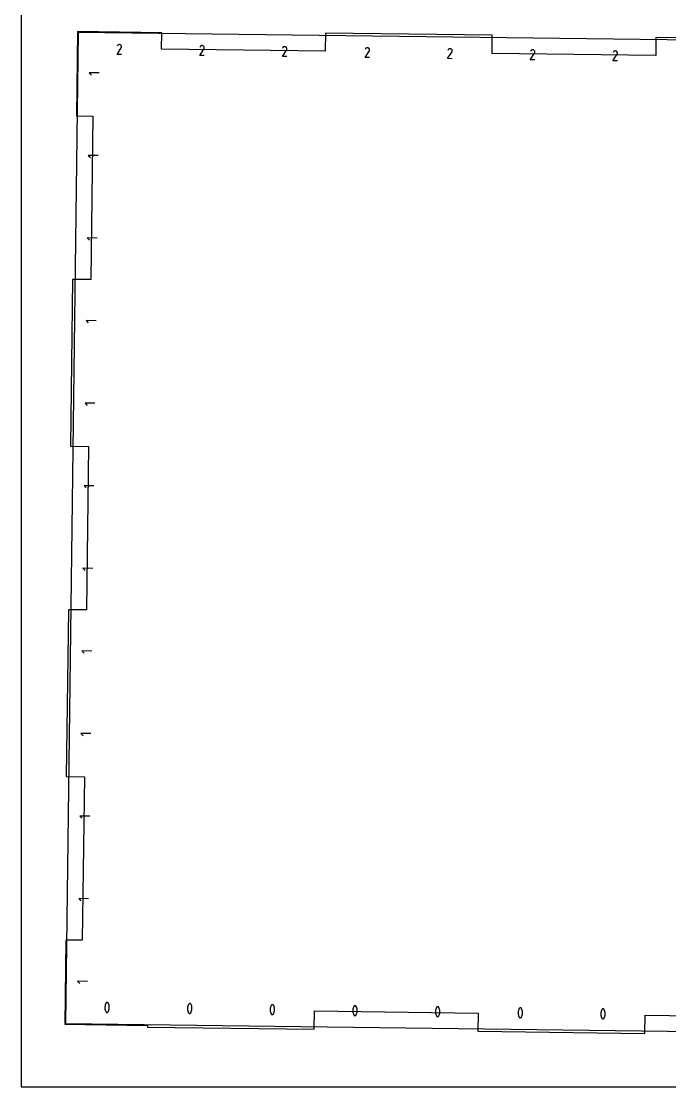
# Model space of a CAD drawing. Extents: x 0 to 24, y 0 to 16.
# Drawn here: x 0 to 3.92, y 0 to 6.45 of the extents above; entities that cross this region are included whole.
import ezdxf

# ---------------------------------------------------------------- set-up
doc = ezdxf.new("R2010")
doc.units = 0

msp = doc.modelspace()

# ---------------------------------------------------------------- linework, layer by layer
at = {"layer": 'annotation', "color": 1}
for p, q in [((0.579233, 6.24908), (0.60436, 6.288402)), ((0.581701, 6.302382), (0.579909, 6.299048)), ((0.583115, 6.304333), (0.581701, 6.302382)), ((0.584802, 6.305955), (0.583115, 6.304333)), ((0.586711, 6.307236), (0.584802, 6.305955)), ((0.588792, 6.308163), (0.586711, 6.307236)), ((0.590993, 6.308723), (0.588792, 6.308163)), ((0.593264, 6.308905), (0.590993, 6.308723)), ((0.595555, 6.308695), (0.593264, 6.308905)), ((0.597813, 6.308081), (0.595555, 6.308695)), ((0.599989, 6.307051), (0.597813, 6.308081)), ((0.601929, 6.305636), (0.599989, 6.307051)), ((0.599989, 6.307051), (0.599989, 6.307051)), ((0.603544, 6.303947), (0.601929, 6.305636)), ((0.604822, 6.302035), (0.603544, 6.303947)), ((0.60436, 6.288402), (0.60439, 6.288438)), ((0.60436, 6.288402), (0.60436, 6.288402)), ((0.60439, 6.288438), (0.604419, 6.288475)), ((0.604419, 6.288475), (0.604447, 6.288512)), ((0.604447, 6.288512), (0.604474, 6.28855)), ((0.604474, 6.28855), (0.6045, 6.288589)), ((0.6045, 6.288589), (0.604526, 6.28863)), ((0.604526, 6.28863), (0.604551, 6.288672)), ((0.604551, 6.288672), (0.604577, 6.288717)), ((0.604577, 6.288717), (0.604602, 6.288764)), ((0.604602, 6.288764), (0.605647, 6.290934)), ((0.604602, 6.288764), (0.604602, 6.288764)), ((0.605747, 6.299952), (0.604822, 6.302035)), ((0.605647, 6.290934), (0.606269, 6.293189)), ((0.606306, 6.29775), (0.605747, 6.299952)), ((0.606269, 6.293189), (0.606484, 6.295478)), ((0.606484, 6.295478), (0.606306, 6.29775)), ((1.079192, 6.24269), (1.10432, 6.282012)), ((1.081661, 6.295992), (1.079868, 6.292658)), ((1.083074, 6.297943), (1.081661, 6.295992)), ((1.084761, 6.299565), (1.083074, 6.297943)), ((1.08667, 6.300846), (1.084761, 6.299565)), ((1.088751, 6.301773), (1.08667, 6.300846)), ((1.090952, 6.302333), (1.088751, 6.301773)), ((1.093223, 6.302515), (1.090952, 6.302333)), ((1.095514, 6.302305), (1.093223, 6.302515)), ((1.097772, 6.301691), (1.095514, 6.302305)), ((1.099948, 6.300661), (1.097772, 6.301691)), ((1.101888, 6.299246), (1.099948, 6.300661)), ((1.099948, 6.300661), (1.099948, 6.300661)), ((1.103504, 6.297557), (1.101888, 6.299246)), ((1.104781, 6.295645), (1.103504, 6.297557)), ((1.10432, 6.282012), (1.10435, 6.282048)), ((1.10432, 6.282012), (1.10432, 6.282012)), ((1.10435, 6.282048), (1.104378, 6.282085)), ((1.104378, 6.282085), (1.104406, 6.282122)), ((1.104406, 6.282122), (1.104433, 6.28216)), ((1.104433, 6.28216), (1.104459, 6.282199)), ((1.104459, 6.282199), (1.104485, 6.28224)), ((1.104485, 6.28224), (1.10451, 6.282282)), ((1.10451, 6.282282), (1.104536, 6.282327)), ((1.104536, 6.282327), (1.104561, 6.282374)), ((1.104561, 6.282374), (1.105606, 6.284544)), ((1.104561, 6.282374), (1.104561, 6.282374)), ((1.105706, 6.293562), (1.104781, 6.295645)), ((1.105606, 6.284544), (1.106229, 6.286799)), ((1.106265, 6.291359), (1.105706, 6.293562)), ((1.106229, 6.286799), (1.106444, 6.289088)), ((1.106444, 6.289088), (1.106265, 6.291359)), ((1.579151, 6.2363), (1.604279, 6.275622)), ((1.58162, 6.289602), (1.579827, 6.286268)), ((1.583033, 6.291553), (1.58162, 6.289602)), ((1.58472, 6.293175), (1.583033, 6.291553)), ((1.586629, 6.294456), (1.58472, 6.293175)), ((1.58871, 6.295382), (1.586629, 6.294456)), ((1.590911, 6.295943), (1.58871, 6.295382)), ((1.593183, 6.296125), (1.590911, 6.295943)), ((1.595473, 6.295915), (1.593183, 6.296125)), ((1.597731, 6.295301), (1.595473, 6.295915)), ((1.599907, 6.294271), (1.597731, 6.295301)), ((1.601847, 6.292856), (1.599907, 6.294271)), ((1.599907, 6.294271), (1.599907, 6.294271)), ((1.603463, 6.291167), (1.601847, 6.292856)), ((1.60474, 6.289255), (1.603463, 6.291167)), ((1.604279, 6.275622), (1.604309, 6.275658)), ((1.604279, 6.275622), (1.604279, 6.275622)), ((1.604309, 6.275658), (1.604337, 6.275695)), ((1.604337, 6.275695), (1.604365, 6.275732)), ((1.604365, 6.275732), (1.604392, 6.27577)), ((1.604392, 6.27577), (1.604418, 6.275809)), ((1.604418, 6.275809), (1.604444, 6.275849)), ((1.604444, 6.275849), (1.604469, 6.275892)), ((1.604469, 6.275892), (1.604495, 6.275937)), ((1.604495, 6.275937), (1.60452, 6.275984)), ((1.60452, 6.275984), (1.605565, 6.278154)), ((1.60452, 6.275984), (1.60452, 6.275984)), ((1.605665, 6.287172), (1.60474, 6.289255)), ((1.605565, 6.278154), (1.606188, 6.280409)), ((1.606224, 6.284969), (1.605665, 6.287172)), ((1.606188, 6.280409), (1.606403, 6.282698)), ((1.606403, 6.282698), (1.606224, 6.284969)), ((2.07911, 6.22991), (2.104238, 6.269232)), ((2.081579, 6.283212), (2.079787, 6.279878)), ((2.082992, 6.285163), (2.081579, 6.283212)), ((2.084679, 6.286785), (2.082992, 6.285163)), ((2.086588, 6.288065), (2.084679, 6.286785)), ((2.088669, 6.288992), (2.086588, 6.288065)), ((2.09087, 6.289553), (2.088669, 6.288992)), ((2.093142, 6.289735), (2.09087, 6.289553)), ((2.095432, 6.289525), (2.093142, 6.289735)), ((2.097691, 6.288911), (2.095432, 6.289525)), ((2.099867, 6.287881), (2.097691, 6.288911)), ((2.101807, 6.286466), (2.099867, 6.287881)), ((2.099867, 6.287881), (2.099867, 6.287881)), ((2.103422, 6.284777), (2.101807, 6.286466)), ((2.104699, 6.282865), (2.103422, 6.284777)), ((2.104238, 6.269232), (2.104268, 6.269268)), ((2.104238, 6.269232), (2.104238, 6.269232)), ((2.104268, 6.269268), (2.104297, 6.269305)), ((2.104297, 6.269305), (2.104324, 6.269342)), ((2.104324, 6.269342), (2.104351, 6.269379)), ((2.104351, 6.269379), (2.104377, 6.269419)), ((2.104377, 6.269419), (2.104403, 6.269459)), ((2.104403, 6.269459), (2.104429, 6.269502)), ((2.104429, 6.269502), (2.104454, 6.269547)), ((2.104454, 6.269547), (2.10448, 6.269594)), ((2.10448, 6.269594), (2.105524, 6.271764)), ((2.10448, 6.269594), (2.10448, 6.269594)), ((2.105624, 6.280782), (2.104699, 6.282865)), ((2.105524, 6.271764), (2.106147, 6.274019)), ((2.106183, 6.278579), (2.105624, 6.280782)), ((2.106147, 6.274019), (2.106362, 6.276308)), ((2.106362, 6.276308), (2.106183, 6.278579)), ((2.579069, 6.22352), (2.604197, 6.262842)), ((2.581538, 6.276821), (2.579746, 6.273488)), ((2.582952, 6.278772), (2.581538, 6.276821)), ((2.584638, 6.280395), (2.582952, 6.278772)), ((2.586548, 6.281675), (2.584638, 6.280395)), ((2.588628, 6.282602), (2.586548, 6.281675)), ((2.59083, 6.283163), (2.588628, 6.282602)), ((2.593101, 6.283345), (2.59083, 6.283163)), ((2.595391, 6.283135), (2.593101, 6.283345)), ((2.59765, 6.282521), (2.595391, 6.283135)), ((2.599826, 6.281491), (2.59765, 6.282521)), ((2.601766, 6.280076), (2.599826, 6.281491)), ((2.599826, 6.281491), (2.599826, 6.281491)), ((2.603381, 6.278387), (2.601766, 6.280076)), ((2.604658, 6.276475), (2.603381, 6.278387)), ((2.604197, 6.262842), (2.604227, 6.262878)), ((2.604197, 6.262842), (2.604197, 6.262842)), ((2.604227, 6.262878), (2.604256, 6.262914)), ((2.604256, 6.262914), (2.604283, 6.262951)), ((2.604283, 6.262951), (2.60431, 6.262989)), ((2.60431, 6.262989), (2.604336, 6.263029)), ((2.604336, 6.263029), (2.604362, 6.263069)), ((2.604362, 6.263069), (2.604388, 6.263112)), ((2.604388, 6.263112), (2.604413, 6.263157)), ((2.604413, 6.263157), (2.604439, 6.263204)), ((2.604439, 6.263204), (2.605483, 6.265374)), ((2.604439, 6.263204), (2.604439, 6.263204)), ((2.605583, 6.274392), (2.604658, 6.276475)), ((2.605483, 6.265374), (2.606106, 6.267629)), ((2.606142, 6.272189), (2.605583, 6.274392)), ((2.606106, 6.267629), (2.606321, 6.269918)), ((2.606321, 6.269918), (2.606142, 6.272189)), ((3.079029, 6.21713), (3.104156, 6.256452)), ((3.081497, 6.270431), (3.079705, 6.267098)), ((3.082911, 6.272382), (3.081497, 6.270431)), ((3.084598, 6.274005), (3.082911, 6.272382)), ((3.086507, 6.275285), (3.084598, 6.274005)), ((3.088587, 6.276212), (3.086507, 6.275285)), ((3.090789, 6.276773), (3.088587, 6.276212)), ((3.09306, 6.276954), (3.090789, 6.276773)), ((3.09535, 6.276745), (3.09306, 6.276954)), ((3.097609, 6.276131), (3.09535, 6.276745)), ((3.099785, 6.275101), (3.097609, 6.276131)), ((3.101725, 6.273686), (3.099785, 6.275101)), ((3.099785, 6.275101), (3.099785, 6.275101)), ((3.10334, 6.271997), (3.101725, 6.273686)), ((3.104618, 6.270085), (3.10334, 6.271997)), ((3.104156, 6.256452), (3.104186, 6.256488)), ((3.104156, 6.256452), (3.104156, 6.256452)), ((3.104186, 6.256488), (3.104215, 6.256524)), ((3.104215, 6.256524), (3.104243, 6.256561)), ((3.104243, 6.256561), (3.104269, 6.256599)), ((3.104269, 6.256599), (3.104296, 6.256638)), ((3.104296, 6.256638), (3.104321, 6.256679)), ((3.104321, 6.256679), (3.104347, 6.256722)), ((3.104347, 6.256722), (3.104372, 6.256767)), ((3.104372, 6.256767), (3.104398, 6.256814)), ((3.104398, 6.256814), (3.105442, 6.258984)), ((3.104398, 6.256814), (3.104398, 6.256814)), ((3.105542, 6.268002), (3.104618, 6.270085)), ((3.105442, 6.258984), (3.106065, 6.261239)), ((3.106101, 6.265799), (3.105542, 6.268002)), ((3.106065, 6.261239), (3.10628, 6.263528)), ((3.10628, 6.263528), (3.106101, 6.265799)), ((3.581456, 6.264041), (3.579664, 6.260708)), ((3.58287, 6.265992), (3.581456, 6.264041)), ((3.584557, 6.267614), (3.58287, 6.265992)), ((3.586466, 6.268895), (3.584557, 6.267614)), ((3.588547, 6.269822), (3.586466, 6.268895)), ((3.590748, 6.270383), (3.588547, 6.269822)), ((3.593019, 6.270564), (3.590748, 6.270383)), ((3.59531, 6.270355), (3.593019, 6.270564)), ((3.597568, 6.269741), (3.59531, 6.270355)), ((3.599744, 6.268711), (3.597568, 6.269741)), ((3.601684, 6.267296), (3.599744, 6.268711)), ((3.599744, 6.268711), (3.599744, 6.268711)), ((3.603299, 6.265607), (3.601684, 6.267296)), ((3.604577, 6.263695), (3.603299, 6.265607)), ((3.605502, 6.261612), (3.604577, 6.263695)), ((3.606061, 6.259409), (3.605502, 6.261612)), ((3.606024, 6.254849), (3.606239, 6.257137)), ((3.606239, 6.257137), (3.606061, 6.259409)), ((0.605878, 6.24874), (0.579233, 6.24908)), ((1.105837, 6.24235), (1.079192, 6.24269)), ((1.605796, 6.23596), (1.579151, 6.2363)), ((2.105756, 6.229569), (2.07911, 6.22991)), ((2.605715, 6.223179), (2.579069, 6.22352)), ((3.105674, 6.216789), (3.079029, 6.21713)), ((3.578988, 6.21074), (3.604115, 6.250062)), ((3.605633, 6.210399), (3.578988, 6.21074)), ((3.604115, 6.250062), (3.604145, 6.250098)), ((3.604115, 6.250062), (3.604115, 6.250062)), ((3.604145, 6.250098), (3.604174, 6.250134)), ((3.604174, 6.250134), (3.604202, 6.250171)), ((3.604202, 6.250171), (3.604229, 6.250209)), ((3.604229, 6.250209), (3.604255, 6.250248)), ((3.604255, 6.250248), (3.604281, 6.250289)), ((3.604281, 6.250289), (3.604306, 6.250332)), ((3.604306, 6.250332), (3.604332, 6.250377)), ((3.604332, 6.250377), (3.604357, 6.250424)), ((3.604357, 6.250424), (3.605402, 6.252594)), ((3.604357, 6.250424), (3.604357, 6.250424)), ((3.605402, 6.252594), (3.606024, 6.254849)), ((0.471124, 6.137117), (0.411129, 6.137884)), ((0.411129, 6.137884), (0.4243, 6.124376)), ((0.464734, 5.637158), (0.404739, 5.637925)), ((0.404739, 5.637925), (0.41791, 5.624417)), ((0.458344, 5.137199), (0.398349, 5.137966)), ((0.398349, 5.137966), (0.41152, 5.124457)), ((0.451954, 4.63724), (0.391959, 4.638006)), ((0.391959, 4.638006), (0.40513, 4.624498)), ((0.445564, 4.13728), (0.385569, 4.138047)), ((0.385569, 4.138047), (0.39874, 4.124539)), ((0.439174, 3.637321), (0.379179, 3.638088)), ((0.379179, 3.638088), (0.392349, 3.62458)), ((0.432784, 3.137362), (0.372788, 3.138129)), ((0.372788, 3.138129), (0.385959, 3.124621)), ((0.426393, 2.637403), (0.366398, 2.63817)), ((0.366398, 2.63817), (0.379569, 2.624662)), ((0.420003, 2.137444), (0.360008, 2.138211)), ((0.360008, 2.138211), (0.373179, 2.124702)), ((0.413613, 1.637485), (0.353618, 1.638251)), ((0.353618, 1.638251), (0.366789, 1.624743)), ((0.407223, 1.137525), (0.347228, 1.138292)), ((0.347228, 1.138292), (0.360399, 1.124784)), ((0.400833, 0.637566), (0.340838, 0.638333)), ((0.340838, 0.638333), (0.354009, 0.624825)), ((0.505598, 0.482494), (0.505524, 0.476725)), ((0.505524, 0.476725), (0.506029, 0.470969)), ((0.506249, 0.488233), (0.505598, 0.482494)), ((0.506029, 0.470969), (0.507112, 0.465271)), ((0.507477, 0.493896), (0.506249, 0.488233)), ((0.507112, 0.465271), (0.508774, 0.459676)), ((0.509282, 0.49944), (0.507477, 0.493896)), ((0.508774, 0.459676), (0.511015, 0.454227)), ((0.511662, 0.50482), (0.509282, 0.49944)), ((0.511015, 0.454227), (0.511015, 0.454227)), ((0.511015, 0.454227), (0.511302, 0.453676)), ((0.511302, 0.453676), (0.511629, 0.453149)), ((0.511629, 0.453149), (0.511992, 0.452648)), ((0.512453, 0.506091), (0.511662, 0.50482)), ((0.511662, 0.50482), (0.511662, 0.50482)), ((0.511992, 0.452648), (0.51239, 0.452176)), ((0.51239, 0.452176), (0.512821, 0.451735)), ((0.513432, 0.507172), (0.512453, 0.506091)), ((0.512821, 0.451735), (0.513281, 0.451328)), ((0.514567, 0.508052), (0.513432, 0.507172)), ((0.515825, 0.50872), (0.514567, 0.508052)), ((0.517174, 0.509167), (0.515825, 0.50872)), ((0.518581, 0.509383), (0.517174, 0.509167)), ((0.520015, 0.509358), (0.518581, 0.509383)), ((0.521441, 0.509081), (0.520015, 0.509358)), ((0.522829, 0.508542), (0.521441, 0.509081)), ((0.522829, 0.508542), (0.522829, 0.508542)), ((0.523382, 0.508237), (0.522829, 0.508542)), ((0.52311, 0.450794), (0.524246, 0.451676)), ((0.523907, 0.507897), (0.523382, 0.508237)), ((0.524402, 0.507521), (0.523907, 0.507897)), ((0.524246, 0.451676), (0.525225, 0.452761)), ((0.524865, 0.507113), (0.524402, 0.507521)), ((0.525295, 0.506673), (0.524865, 0.507113)), ((0.525225, 0.452761), (0.526016, 0.454039)), ((0.525692, 0.506204), (0.525295, 0.506673)), ((0.526053, 0.505706), (0.525692, 0.506204)), ((0.526016, 0.454039), (0.528385, 0.459418)), ((0.526016, 0.454039), (0.526016, 0.454039)), ((0.526377, 0.505181), (0.526053, 0.505706)), ((0.526663, 0.504632), (0.526377, 0.505181)), ((0.528893, 0.499182), (0.526663, 0.504632)), ((0.526663, 0.504632), (0.526663, 0.504632)), ((0.528385, 0.459418), (0.530181, 0.464961)), ((0.530547, 0.493586), (0.528893, 0.499182)), ((0.530181, 0.464961), (0.531403, 0.470624)), ((0.531624, 0.487887), (0.530547, 0.493586)), ((0.531403, 0.470624), (0.532052, 0.476362)), ((0.532125, 0.482131), (0.531624, 0.487887)), ((0.532052, 0.476362), (0.532125, 0.482131)), ((1.005557, 0.476104), (1.005484, 0.470335)), ((1.005484, 0.470335), (1.005988, 0.464579)), ((1.006209, 0.481843), (1.005557, 0.476104)), ((1.005988, 0.464579), (1.007071, 0.458881)), ((1.007437, 0.487506), (1.006209, 0.481843)), ((1.007071, 0.458881), (1.008733, 0.453286)), ((1.009241, 0.49305), (1.007437, 0.487506)), ((1.008733, 0.453286), (1.010974, 0.447837)), ((1.011621, 0.49843), (1.009241, 0.49305)), ((1.012412, 0.499701), (1.011621, 0.49843)), ((1.011621, 0.49843), (1.011621, 0.49843)), ((1.013391, 0.500782), (1.012412, 0.499701)), ((1.014526, 0.501661), (1.013391, 0.500782)), ((1.015784, 0.50233), (1.014526, 0.501661)), ((1.017133, 0.502777), (1.015784, 0.50233)), ((1.018541, 0.502993), (1.017133, 0.502777)), ((1.019974, 0.502968), (1.018541, 0.502993)), ((1.021401, 0.502691), (1.019974, 0.502968)), ((1.022788, 0.502152), (1.021401, 0.502691)), ((1.022788, 0.502152), (1.022788, 0.502152)), ((1.023341, 0.501847), (1.022788, 0.502152)), ((1.023866, 0.501507), (1.023341, 0.501847)), ((1.024361, 0.501131), (1.023866, 0.501507)), ((1.024824, 0.500723), (1.024361, 0.501131)), ((1.025254, 0.500283), (1.024824, 0.500723)), ((1.025651, 0.499814), (1.025254, 0.500283)), ((1.026012, 0.499316), (1.025651, 0.499814)), ((1.025975, 0.447649), (1.028344, 0.453028)), ((1.026336, 0.498791), (1.026012, 0.499316)), ((1.026622, 0.498242), (1.026336, 0.498791)), ((1.028852, 0.492792), (1.026622, 0.498242)), ((1.026622, 0.498242), (1.026622, 0.498242)), ((1.028344, 0.453028), (1.03014, 0.458571)), ((1.030506, 0.487195), (1.028852, 0.492792)), ((1.03014, 0.458571), (1.031362, 0.464233)), ((1.031583, 0.481497), (1.030506, 0.487195)), ((1.031362, 0.464233), (1.032011, 0.469972)), ((1.032085, 0.475741), (1.031583, 0.481497)), ((1.032011, 0.469972), (1.032085, 0.475741)), ((1.505517, 0.469714), (1.505443, 0.463945)), ((1.505443, 0.463945), (1.505947, 0.458189)), ((1.506168, 0.475453), (1.505517, 0.469714)), ((1.505947, 0.458189), (1.50703, 0.452491)), ((1.507396, 0.481116), (1.506168, 0.475453)), ((1.50703, 0.452491), (1.508692, 0.446896)), ((1.5092, 0.48666), (1.507396, 0.481116)), ((1.51158, 0.49204), (1.5092, 0.48666)), ((1.512371, 0.493311), (1.51158, 0.49204)), ((1.51158, 0.49204), (1.51158, 0.49204)), ((1.51335, 0.494392), (1.512371, 0.493311)), ((1.514485, 0.495271), (1.51335, 0.494392)), ((1.515743, 0.49594), (1.514485, 0.495271)), ((1.517092, 0.496387), (1.515743, 0.49594)), ((1.5185, 0.496603), (1.517092, 0.496387)), ((1.519933, 0.496578), (1.5185, 0.496603)), ((1.52136, 0.4963), (1.519933, 0.496578)), ((1.522747, 0.495761), (1.52136, 0.4963)), ((1.522747, 0.495761), (1.522747, 0.495761)), ((1.523301, 0.495457), (1.522747, 0.495761)), ((1.523825, 0.495116), (1.523301, 0.495457)), ((1.52432, 0.494741), (1.523825, 0.495116)), ((1.524783, 0.494333), (1.52432, 0.494741)), ((1.525214, 0.493893), (1.524783, 0.494333)), ((1.52561, 0.493424), (1.525214, 0.493893)), ((1.525971, 0.492926), (1.52561, 0.493424)), ((1.526295, 0.492401), (1.525971, 0.492926)), ((1.526581, 0.491852), (1.526295, 0.492401)), ((1.528811, 0.486402), (1.526581, 0.491852)), ((1.526581, 0.491852), (1.526581, 0.491852)), ((1.528303, 0.446638), (1.530099, 0.452181)), ((1.530465, 0.480805), (1.528811, 0.486402)), ((1.530099, 0.452181), (1.531322, 0.457843)), ((1.531542, 0.475107), (1.530465, 0.480805)), ((1.531322, 0.457843), (1.53197, 0.463582)), ((1.532044, 0.469351), (1.531542, 0.475107)), ((1.53197, 0.463582), (1.532044, 0.469351)), ((2.005476, 0.463324), (2.005402, 0.457555)), ((2.005402, 0.457555), (2.005906, 0.451799)), ((2.006127, 0.469063), (2.005476, 0.463324)), ((2.005906, 0.451799), (2.006989, 0.446101)), ((2.007355, 0.474726), (2.006127, 0.469063)), ((2.009159, 0.48027), (2.007355, 0.474726)), ((2.011539, 0.485649), (2.009159, 0.48027)), ((2.01233, 0.486921), (2.011539, 0.485649)), ((2.011539, 0.485649), (2.011539, 0.485649)), ((2.013309, 0.488002), (2.01233, 0.486921)), ((2.014444, 0.488881), (2.013309, 0.488002)), ((2.015702, 0.48955), (2.014444, 0.488881)), ((2.017051, 0.489997), (2.015702, 0.48955)), ((2.018459, 0.490213), (2.017051, 0.489997)), ((2.019892, 0.490188), (2.018459, 0.490213)), ((2.021319, 0.48991), (2.019892, 0.490188)), ((2.022707, 0.489371), (2.021319, 0.48991)), ((2.022707, 0.489371), (2.022707, 0.489371)), ((2.02326, 0.489067), (2.022707, 0.489371)), ((2.023784, 0.488726), (2.02326, 0.489067)), ((2.024279, 0.488351), (2.023784, 0.488726)), ((2.024742, 0.487943), (2.024279, 0.488351)), ((2.025173, 0.487503), (2.024742, 0.487943)), ((2.025569, 0.487033), (2.025173, 0.487503)), ((2.02593, 0.486536), (2.025569, 0.487033)), ((2.026254, 0.486011), (2.02593, 0.486536)), ((2.02654, 0.485461), (2.026254, 0.486011)), ((2.028771, 0.480012), (2.02654, 0.485461)), ((2.02654, 0.485461), (2.02654, 0.485461)), ((2.030424, 0.474415), (2.028771, 0.480012)), ((2.031501, 0.468717), (2.030424, 0.474415)), ((2.031281, 0.451453), (2.031929, 0.457192)), ((2.032003, 0.462961), (2.031501, 0.468717)), ((2.031929, 0.457192), (2.032003, 0.462961)), ((2.505435, 0.456934), (2.505361, 0.451165)), ((2.506086, 0.462673), (2.505435, 0.456934)), ((2.507314, 0.468336), (2.506086, 0.462673)), ((2.509118, 0.47388), (2.507314, 0.468336)), ((2.511498, 0.479259), (2.509118, 0.47388)), ((2.512289, 0.480531), (2.511498, 0.479259)), ((2.511498, 0.479259), (2.511498, 0.479259)), ((2.513269, 0.481611), (2.512289, 0.480531)), ((2.514403, 0.482491), (2.513269, 0.481611)), ((2.515662, 0.48316), (2.514403, 0.482491)), ((2.517011, 0.483607), (2.515662, 0.48316)), ((2.518418, 0.483823), (2.517011, 0.483607)), ((2.519851, 0.483798), (2.518418, 0.483823)), ((2.521278, 0.48352), (2.519851, 0.483798)), ((2.522666, 0.482981), (2.521278, 0.48352)), ((2.522666, 0.482981), (2.522666, 0.482981)), ((2.523219, 0.482677), (2.522666, 0.482981)), ((2.523744, 0.482336), (2.523219, 0.482677)), ((2.524238, 0.481961), (2.523744, 0.482336)), ((2.524701, 0.481553), (2.524238, 0.481961)), ((2.525132, 0.481113), (2.524701, 0.481553)), ((2.525528, 0.480643), (2.525132, 0.481113)), ((2.525889, 0.480146), (2.525528, 0.480643)), ((2.526213, 0.479621), (2.525889, 0.480146)), ((2.526499, 0.479071), (2.526213, 0.479621)), ((2.52873, 0.473622), (2.526499, 0.479071)), ((2.526499, 0.479071), (2.526499, 0.479071)), ((2.530383, 0.468025), (2.52873, 0.473622)), ((2.531461, 0.462327), (2.530383, 0.468025)), ((2.531962, 0.456571), (2.531461, 0.462327)), ((2.531888, 0.450801), (2.531962, 0.456571)), ((3.006045, 0.456282), (3.005394, 0.450544)), ((3.007273, 0.461946), (3.006045, 0.456282)), ((3.009078, 0.467489), (3.007273, 0.461946)), ((3.011458, 0.472869), (3.009078, 0.467489)), ((3.012249, 0.474141), (3.011458, 0.472869)), ((3.011458, 0.472869), (3.011458, 0.472869)), ((3.013228, 0.475221), (3.012249, 0.474141)), ((3.014363, 0.476101), (3.013228, 0.475221)), ((3.015621, 0.47677), (3.014363, 0.476101)), ((3.01697, 0.477217), (3.015621, 0.47677)), ((3.018377, 0.477433), (3.01697, 0.477217)), ((3.01981, 0.477407), (3.018377, 0.477433)), ((3.021237, 0.47713), (3.01981, 0.477407)), ((3.022625, 0.476591), (3.021237, 0.47713)), ((3.022625, 0.476591), (3.022625, 0.476591)), ((3.023178, 0.476287), (3.022625, 0.476591)), ((3.023703, 0.475946), (3.023178, 0.476287)), ((3.024197, 0.475571), (3.023703, 0.475946)), ((3.024661, 0.475163), (3.024197, 0.475571)), ((3.025091, 0.474723), (3.024661, 0.475163)), ((3.025488, 0.474253), (3.025091, 0.474723)), ((3.025848, 0.473755), (3.025488, 0.474253)), ((3.026173, 0.473231), (3.025848, 0.473755)), ((3.026458, 0.472681), (3.026173, 0.473231)), ((3.028689, 0.467231), (3.026458, 0.472681)), ((3.026458, 0.472681), (3.026458, 0.472681)), ((3.030342, 0.461635), (3.028689, 0.467231)), ((3.03142, 0.455937), (3.030342, 0.461635)), ((3.031921, 0.450181), (3.03142, 0.455937)), ((3.507232, 0.455556), (3.506004, 0.449892)), ((3.509037, 0.461099), (3.507232, 0.455556)), ((3.511417, 0.466479), (3.509037, 0.461099)), ((3.512208, 0.467751), (3.511417, 0.466479)), ((3.511417, 0.466479), (3.511417, 0.466479)), ((3.513187, 0.468831), (3.512208, 0.467751)), ((3.514322, 0.469711), (3.513187, 0.468831)), ((3.51558, 0.47038), (3.514322, 0.469711)), ((3.516929, 0.470827), (3.51558, 0.47038)), ((3.518336, 0.471043), (3.516929, 0.470827)), ((3.51977, 0.471017), (3.518336, 0.471043)), ((3.521196, 0.47074), (3.51977, 0.471017)), ((3.522584, 0.470201), (3.521196, 0.47074)), ((3.522584, 0.470201), (3.522584, 0.470201)), ((3.523137, 0.469897), (3.522584, 0.470201)), ((3.523662, 0.469556), (3.523137, 0.469897)), ((3.524157, 0.469181), (3.523662, 0.469556)), ((3.52462, 0.468773), (3.524157, 0.469181)), ((3.52505, 0.468333), (3.52462, 0.468773)), ((3.525447, 0.467863), (3.52505, 0.468333)), ((3.525808, 0.467365), (3.525447, 0.467863)), ((3.526132, 0.466841), (3.525808, 0.467365)), ((3.526418, 0.466291), (3.526132, 0.466841)), ((3.528648, 0.460841), (3.526418, 0.466291)), ((3.526418, 0.466291), (3.526418, 0.466291)), ((3.530302, 0.455245), (3.528648, 0.460841)), ((3.531379, 0.449547), (3.530302, 0.455245)), ((0.513281, 0.451328), (0.513768, 0.450957)), ((0.513768, 0.450957), (0.514281, 0.450626)), ((0.514281, 0.450626), (0.514815, 0.450336)), ((0.514815, 0.450336), (0.514815, 0.450336)), ((0.514815, 0.450336), (0.516214, 0.449786)), ((0.516214, 0.449786), (0.517649, 0.4495)), ((0.517649, 0.4495), (0.519088, 0.449467)), ((0.519088, 0.449467), (0.520499, 0.449679)), ((0.520499, 0.449679), (0.521851, 0.450125)), ((0.521851, 0.450125), (0.52311, 0.450794)), ((1.010974, 0.447837), (1.010974, 0.447837)), ((1.010974, 0.447837), (1.011261, 0.447286)), ((1.011261, 0.447286), (1.011588, 0.446759)), ((1.011588, 0.446759), (1.011951, 0.446258)), ((1.011951, 0.446258), (1.01235, 0.445786)), ((1.01235, 0.445786), (1.01278, 0.445345)), ((1.01278, 0.445345), (1.01324, 0.444938)), ((1.01324, 0.444938), (1.013728, 0.444567)), ((1.013728, 0.444567), (1.01424, 0.444236)), ((1.01424, 0.444236), (1.014774, 0.443946)), ((1.014774, 0.443946), (1.014774, 0.443946)), ((1.014774, 0.443946), (1.016173, 0.443396)), ((1.016173, 0.443396), (1.017608, 0.443109)), ((1.017608, 0.443109), (1.019047, 0.443077)), ((1.019047, 0.443077), (1.020458, 0.443289)), ((1.020458, 0.443289), (1.02181, 0.443735)), ((1.02181, 0.443735), (1.02307, 0.444403)), ((1.02307, 0.444403), (1.024205, 0.445286)), ((1.024205, 0.445286), (1.025184, 0.446371)), ((1.025184, 0.446371), (1.025975, 0.447649)), ((1.025975, 0.447649), (1.025975, 0.447649)), ((1.508692, 0.446896), (1.510934, 0.441447)), ((1.510934, 0.441447), (1.510934, 0.441447)), ((1.510934, 0.441447), (1.51122, 0.440896)), ((1.51122, 0.440896), (1.511547, 0.440369)), ((1.511547, 0.440369), (1.511911, 0.439868)), ((1.511911, 0.439868), (1.512309, 0.439395)), ((1.512309, 0.439395), (1.512739, 0.438955)), ((1.512739, 0.438955), (1.513199, 0.438547)), ((1.513199, 0.438547), (1.513687, 0.438177)), ((1.513687, 0.438177), (1.514199, 0.437846)), ((1.514199, 0.437846), (1.514733, 0.437556)), ((1.514733, 0.437556), (1.514733, 0.437556)), ((1.514733, 0.437556), (1.516132, 0.437006)), ((1.516132, 0.437006), (1.517567, 0.436719)), ((1.517567, 0.436719), (1.519006, 0.436687)), ((1.519006, 0.436687), (1.520418, 0.436899)), ((1.520418, 0.436899), (1.521769, 0.437344)), ((1.521769, 0.437344), (1.523029, 0.438013)), ((1.523029, 0.438013), (1.524164, 0.438896)), ((1.524164, 0.438896), (1.525143, 0.439981)), ((1.525143, 0.439981), (1.525934, 0.441259)), ((1.525934, 0.441259), (1.528303, 0.446638)), ((1.525934, 0.441259), (1.525934, 0.441259)), ((2.006989, 0.446101), (2.008651, 0.440505)), ((2.008651, 0.440505), (2.010893, 0.435057)), ((2.010893, 0.435057), (2.010893, 0.435057)), ((2.010893, 0.435057), (2.01118, 0.434506)), ((2.01118, 0.434506), (2.011506, 0.433979)), ((2.011506, 0.433979), (2.01187, 0.433478)), ((2.01187, 0.433478), (2.012268, 0.433005)), ((2.012268, 0.433005), (2.012698, 0.432564)), ((2.012698, 0.432564), (2.013159, 0.432157)), ((2.013159, 0.432157), (2.013646, 0.431787)), ((2.013646, 0.431787), (2.014158, 0.431456)), ((2.014158, 0.431456), (2.014693, 0.431166)), ((2.014693, 0.431166), (2.014693, 0.431166)), ((2.014693, 0.431166), (2.016091, 0.430615)), ((2.016091, 0.430615), (2.017526, 0.430329)), ((2.017526, 0.430329), (2.018965, 0.430297)), ((2.018965, 0.430297), (2.020377, 0.430509)), ((2.020377, 0.430509), (2.021728, 0.430954)), ((2.021728, 0.430954), (2.022988, 0.431623)), ((2.022988, 0.431623), (2.024123, 0.432505)), ((2.024123, 0.432505), (2.025102, 0.433591)), ((2.025102, 0.433591), (2.025893, 0.434869)), ((2.025893, 0.434869), (2.028262, 0.440247)), ((2.025893, 0.434869), (2.025893, 0.434869)), ((2.028262, 0.440247), (2.030058, 0.44579)), ((2.030058, 0.44579), (2.031281, 0.451453)), ((2.505361, 0.451165), (2.505865, 0.445409)), ((2.505865, 0.445409), (2.506948, 0.439711)), ((2.506948, 0.439711), (2.50861, 0.434115)), ((2.50861, 0.434115), (2.510852, 0.428666)), ((2.510852, 0.428666), (2.510852, 0.428666)), ((2.510852, 0.428666), (2.511139, 0.428116)), ((2.511139, 0.428116), (2.511465, 0.427589)), ((2.511465, 0.427589), (2.511829, 0.427088)), ((2.511829, 0.427088), (2.512227, 0.426615)), ((2.512227, 0.426615), (2.512658, 0.426174)), ((2.512658, 0.426174), (2.513118, 0.425767)), ((2.513118, 0.425767), (2.513605, 0.425397)), ((2.513605, 0.425397), (2.514117, 0.425065)), ((2.514117, 0.425065), (2.514652, 0.424776)), ((2.514652, 0.424776), (2.514652, 0.424776)), ((2.514652, 0.424776), (2.51605, 0.424225)), ((2.51605, 0.424225), (2.517485, 0.423939)), ((2.517485, 0.423939), (2.518925, 0.423907)), ((2.518925, 0.423907), (2.520336, 0.424119)), ((2.520336, 0.424119), (2.521688, 0.424564)), ((2.521688, 0.424564), (2.522947, 0.425233)), ((2.522947, 0.425233), (2.524082, 0.426115)), ((2.524082, 0.426115), (2.525062, 0.427201)), ((2.525062, 0.427201), (2.525853, 0.428479)), ((2.525853, 0.428479), (2.528221, 0.433857)), ((2.525853, 0.428479), (2.525853, 0.428479)), ((2.528221, 0.433857), (2.530017, 0.4394)), ((2.530017, 0.4394), (2.53124, 0.445063)), ((2.53124, 0.445063), (2.531888, 0.450801)), ((3.005394, 0.450544), (3.00532, 0.444775)), ((3.00532, 0.444775), (3.005825, 0.439019)), ((3.005825, 0.439019), (3.006907, 0.433321)), ((3.006907, 0.433321), (3.008569, 0.427725)), ((3.008569, 0.427725), (3.010811, 0.422276)), ((3.010811, 0.422276), (3.010811, 0.422276)), ((3.010811, 0.422276), (3.011098, 0.421726)), ((3.011098, 0.421726), (3.011424, 0.421199)), ((3.011424, 0.421199), (3.011788, 0.420698)), ((3.011788, 0.420698), (3.012186, 0.420225)), ((3.012186, 0.420225), (3.012617, 0.419784)), ((3.012617, 0.419784), (3.013077, 0.419377)), ((3.013077, 0.419377), (3.013564, 0.419007)), ((3.013564, 0.419007), (3.014076, 0.418675)), ((3.014076, 0.418675), (3.014611, 0.418386)), ((3.014611, 0.418386), (3.014611, 0.418386)), ((3.014611, 0.418386), (3.016009, 0.417835)), ((3.016009, 0.417835), (3.017444, 0.417549)), ((3.017444, 0.417549), (3.018884, 0.417517)), ((3.018884, 0.417517), (3.020295, 0.417729)), ((3.020295, 0.417729), (3.021647, 0.418174)), ((3.021647, 0.418174), (3.022906, 0.418843)), ((3.022906, 0.418843), (3.024042, 0.419725)), ((3.024042, 0.419725), (3.025021, 0.42081)), ((3.025021, 0.42081), (3.025812, 0.422088)), ((3.025812, 0.422088), (3.028181, 0.427467)), ((3.025812, 0.422088), (3.025812, 0.422088)), ((3.028181, 0.427467), (3.029977, 0.43301)), ((3.029977, 0.43301), (3.031199, 0.438673)), ((3.031199, 0.438673), (3.031847, 0.444411)), ((3.031847, 0.444411), (3.031921, 0.450181)), ((3.505353, 0.444154), (3.505279, 0.438384)), ((3.505279, 0.438384), (3.505784, 0.432629)), ((3.506004, 0.449892), (3.505353, 0.444154)), ((3.505784, 0.432629), (3.506867, 0.426931)), ((3.506867, 0.426931), (3.508529, 0.421335)), ((3.508529, 0.421335), (3.51077, 0.415886)), ((3.51077, 0.415886), (3.51077, 0.415886)), ((3.51077, 0.415886), (3.511057, 0.415336)), ((3.511057, 0.415336), (3.511384, 0.414808)), ((3.511384, 0.414808), (3.511747, 0.414307)), ((3.511747, 0.414307), (3.512145, 0.413835)), ((3.512145, 0.413835), (3.512576, 0.413394)), ((3.512576, 0.413394), (3.513036, 0.412987)), ((3.513036, 0.412987), (3.513523, 0.412617)), ((3.513523, 0.412617), (3.514036, 0.412285)), ((3.514036, 0.412285), (3.51457, 0.411996)), ((3.51457, 0.411996), (3.51457, 0.411996)), ((3.51457, 0.411996), (3.515969, 0.411445)), ((3.515969, 0.411445), (3.517404, 0.411159)), ((3.517404, 0.411159), (3.518843, 0.411127)), ((3.518843, 0.411127), (3.520254, 0.411339)), ((3.520254, 0.411339), (3.521606, 0.411784)), ((3.521606, 0.411784), (3.522865, 0.412453)), ((3.522865, 0.412453), (3.524001, 0.413335)), ((3.524001, 0.413335), (3.52498, 0.41442)), ((3.52498, 0.41442), (3.525771, 0.415698)), ((3.525771, 0.415698), (3.52814, 0.421077)), ((3.525771, 0.415698), (3.525771, 0.415698)), ((3.52814, 0.421077), (3.529936, 0.42662)), ((3.529936, 0.42662), (3.531158, 0.432283)), ((3.531158, 0.432283), (3.531807, 0.438021)), ((3.53188, 0.443791), (3.531379, 0.449547)), ((3.531807, 0.438021), (3.53188, 0.443791))]:
    msp.add_line(p, q, dxfattribs=at)
at = {"layer": 'boundary', "color": 5}
for p, q in [((0.339309, 6.387158), (0.332791, 5.8772)), ((0.849267, 6.38064), (0.339309, 6.387158)), ((0.344245, 6.382095), (0.267563, 0.382585)), ((9.34351, 6.267073), (0.344245, 6.382095)), ((0.847989, 6.280649), (0.849267, 6.38064)), ((1.839314, 6.377987), (1.837909, 6.267996)), ((2.849232, 6.365079), (1.839314, 6.377987)), ((2.847826, 6.255088), (2.849232, 6.365079)), ((3.839151, 6.352427), (3.837745, 6.242436)), ((4.849069, 6.339519), (3.839151, 6.352427)), ((1.837909, 6.267996), (0.847989, 6.280649)), ((3.837745, 6.242436), (2.847826, 6.255088)), ((0.332791, 5.8772), (0.432783, 5.875922)), ((0.432783, 5.875922), (0.42013, 4.886003)), ((0.310139, 4.887409), (0.297231, 3.877491)), ((0.42013, 4.886003), (0.310139, 4.887409)), ((0.297231, 3.877491), (0.407222, 3.876085)), ((0.407222, 3.876085), (0.39457, 2.886166)), ((0.284579, 2.887572), (0.271671, 1.877655)), ((0.39457, 2.886166), (0.284579, 2.887572)), ((0.271671, 1.877655), (0.381662, 1.876249)), ((0.381662, 1.876249), (0.36901, 0.88633)), ((0.269018, 0.887608), (0.2625, 0.377649)), ((0.36901, 0.88633), (0.269018, 0.887608)), ((1.772249, 0.348352), (1.773655, 0.458343)), ((1.773655, 0.458343), (2.763574, 0.445691)), ((2.763574, 0.445691), (2.762168, 0.3357)), ((3.772086, 0.322792), (3.773492, 0.432783)), ((3.773492, 0.432783), (4.763411, 0.42013)), ((0.2625, 0.377649), (0.762459, 0.371259)), ((0.267563, 0.382585), (9.266829, 0.267563)), ((0.762459, 0.371259), (0.762332, 0.36126)), ((0.762332, 0.36126), (1.772249, 0.348352)), ((2.762168, 0.3357), (3.772086, 0.322792))]:
    msp.add_line(p, q, dxfattribs=at)
at = {"layer": 'frame', "color": 5}
for p, q in [((0, 16), (0, 0)), ((0, 0), (24, 0))]:
    msp.add_line(p, q, dxfattribs=at)

doc.saveas('drawing.dxf')
